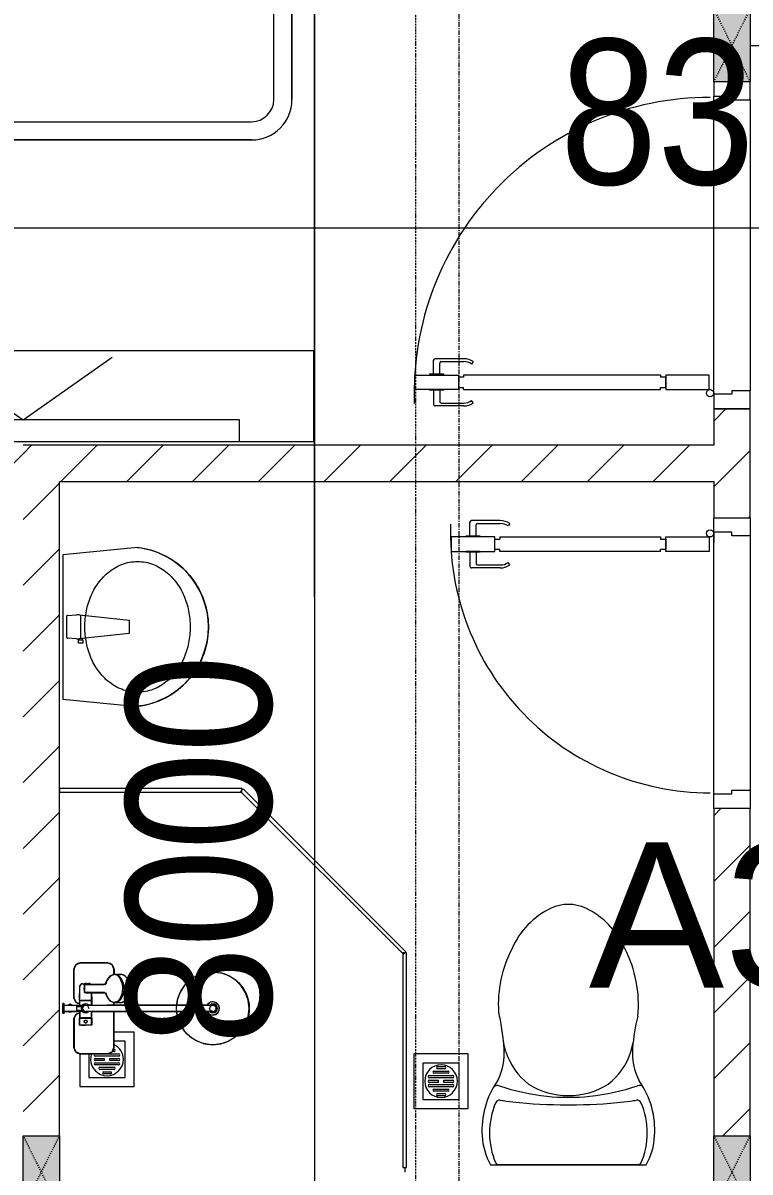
# Model space of a CAD drawing. Header units: millimetres. Extents: x 962 to 239635, y -15958 to 82755.
# Drawn here: x 182603 to 184603, y 40337 to 43499 of the extents above; entities that cross this region are included whole.
import ezdxf

# ---------------------------------------------------------------- set-up
doc = ezdxf.new("R2010")
doc.units = ezdxf.units.MM
for name, pattern in [('Dash', [6, 3, -3]), ('Dash Dot 3_16_', [7.9375, 4.7625, -1.5875, 0, -1.5875]), ('Grid Line', [22.225, 12.7, -3.175, 3.175, -3.175])]:
    doc.linetypes.add(name, pattern=pattern)
for name, color, linetype, lineweight in [('0-1', 7, 'Continuous', 5), ('A-ANNO-DIMS', 211, 'Continuous', 9), ('A-ANNO-DIMS-160', 211, 'Continuous', 9), ('A-AREA-IDEN', 2, 'Continuous', 9), ('A-DETL-GENF-1', 9, 'Continuous', 9), ('A-DOOR-1', 254, 'Continuous', 9), ('A-DOOR-2', 9, 'Continuous', 9), ('A-FLOR-2', 9, 'Continuous', 9), ('A-GLAZ-CURT-1', 254, 'Continuous', 9), ('A-GLAZ-CURT-2', 9, 'Continuous', 9), ('A-WALL-1', 253, 'Continuous', 18), ('A-WALL-2', 9, 'Continuous', 9), ('A-WALL-PATT-1', 10, 'Continuous', 9), ('G-ANNO-SYMB-1', 111, 'Dash Dot 3_16_', 18), ('I-FURN-1', 254, 'Continuous', 9), ('M-EQPM-1', 254, 'Continuous', 9), ('P-SANR-FIXT', 6, 'Continuous', 9), ('P-SANR-FIXT-1', 254, 'Continuous', 9), ('S-COLS', 52, 'Continuous', 9), ('S-COLS-3', 254, 'Continuous', 9), ('S-COLS-4', 253, 'Continuous', 18), ('S-COLS-HDLN-1', 9, 'Dash', 9), ('S-GRID-1', 1, 'Grid Line', 9)]:
    doc.layers.add(name, color=color, linetype=linetype, lineweight=lineweight)
doc.styles.add('Arial_11', font='arial_0.ttf', dxfattribs={"height": 400})
doc.styles.add('UTM Avo', font='UTM Avo.ttf', dxfattribs={"width": 0.9, "height": 400})
doc.dimstyles.new('1_Dim_chi_tiet_2_5', dxfattribs={"dimscale": 304.8, "dimtxt": 399.720379, "dimasz": 0.629921, "dimexe": 0.524934, "dimexo": 0.0625, "dimgap": 0.052493, "dimtad": 1, "dimdec": 0, "dimrnd": 5, "dimzin": 0, "dimdsep": 46, "dimtxsty": 'UTM Avo', "dimblk1": 'OBLIQUE', "dimblk2": 'OBLIQUE', "dimsah": 1, "dimcen": 0.09, "dimdle": 0.524934, "dimazin": 0, "dimtfac": 1, "dimtdec": 4, "dimtix": 1, "dimtmove": 0, "dimatfit": 3, "dimfxl": 1.049869, "dimfxlon": 1, "dimtvp": 1, "dimtolj": 1, "dimtzin": 0, "dimarcsym": 2})
doc.dimstyles.new('1_Dim_chi_tiet_2_5_1', dxfattribs={"dimscale": 304.8, "dimtxt": 399.720379, "dimasz": 0.629921, "dimexe": 0.524934, "dimexo": 0.0625, "dimgap": 0.052493, "dimtad": 1, "dimdec": 0, "dimrnd": 5, "dimzin": 0, "dimdsep": 46, "dimtxsty": 'UTM Avo', "dimblk1": 'OBLIQUE', "dimblk2": 'OBLIQUE', "dimsah": 1, "dimcen": 0.09, "dimdle": 0.524934, "dimazin": 0, "dimtfac": 1, "dimtdec": 4, "dimtix": 1, "dimtmove": 0, "dimatfit": 3, "dimfxl": 1.049869, "dimfxlon": 1, "dimtvp": 1, "dimtolj": 1, "dimtzin": 0, "dimarcsym": 2})
pattern_1 = [(45, (0, 0), (-90.50967, 90.50967), [])]

# ---------------------------------------------------------------- blocks, each defined once
blk = doc.blocks.new('DOOR_CW_01 CANH MO-PANEL KINH - DIW_01-900x2200-CỬA GỖ VÂN LAMINATE-V69-TKCS_MB TẦNG 2')
at = {"layer": 'A-DETL-GENF-1'}
for p, q in [((-397, 872), (-357, 872)), ((-397, 752), (-397, 872)), ((-357, 872), (-357, 752)), ((-399, 831.8), (-397, 831.8)), ((-399, 792.2), (-399, 831.8)), ((-397, 792.2), (-397, 831.8)), ((-357, 792.2), (-357, 831.8)), ((-355, 831.8), (-357, 831.8)), ((-355, 792.2), (-355, 831.8)), ((-442, 737), (-442, 816.5)), ((-399, 820.5), (-438, 820.5)), ((-434, 799.5), (-434, 737)), ((-399, 803.5), (-430, 803.5)), ((-397, 792.2), (-399, 792.2)), ((-357, 792.2), (-355, 792.2)), ((-355, 820.5), (-316, 820.5)), ((-355, 803.5), (-324, 803.5)), ((-320, 799.5), (-320, 737)), ((-312, 737), (-312, 816.5)), ((-357, 752), (-397, 752)), ((-397, 738), (-391, 738)), ((-397, 738), (-397, 196)), ((-363, 752), (-391, 752)), ((-391, 752), (-391, 738)), ((-363, 738), (-363, 752)), ((-357, 738), (-363, 738)), ((-357, 196), (-357, 738)), ((-433.9, 711.2), (-427.3, 715.8)), ((-320.1, 711.2), (-326.7, 715.8)), ((-397, 196), (-391, 196)), ((-391, 196), (-391, 182)), ((-357, 196), (-363, 196)), ((-363, 182), (-363, 196)), ((-357, 182), (-397, 182)), ((-397, 182), (-397, 62)), ((-391, 182), (-363, 182)), ((-357, 62), (-357, 182)), ((-397, 62), (-357, 62))]:
    blk.add_line(p, q, dxfattribs=at)
blk.add_circle((-407, 60), 10, dxfattribs=at)
for centre, radius, start, end in [((-407, 60), 814, 360, 92), ((-438, 816.5), 4, 90, 180), ((-430, 799.5), 4, 90, 180), ((-324, 799.5), 4, 360, 90), ((-316, 816.5), 4, 0, 90), ((-397, 737), 45, 180, 215), ((-397, 737), 37, 180, 215), ((-357, 737), 37, 325, 0), ((-357, 737), 45, 325, 0)]:
    blk.add_arc(centre, radius, start, end, dxfattribs=at)
at = {"layer": 'A-DOOR-2'}
for p, q in [((-410, 50), (-450, 50)), ((-450, 50), (-450, -50)), ((-410, 0), (-410, 50)), ((-407, 50), (-382, 50)), ((450, 50), (410, 50)), ((410, 50), (410, 0)), ((-400, 0), (-410, 0)), ((-400, -50), (-400, 0)), ((410, 0), (400, 0)), ((400, 0), (400, -50)), ((-450, -50), (-400, -50)), ((400, -50), (450, -50))]:
    blk.add_line(p, q, dxfattribs=at)
blk = doc.blocks.new('DOOR_CW_01 CANH MO-PANEL KINH - DIG_02-800x2200-CỬA NHÔM KÍNH-401063-TKCS_MB TẦNG 2')
at = {"layer": 'A-DETL-GENF-1'}
for p, q in [((-347, -182), (-347, -62)), ((-347, -62), (-307, -62)), ((-307, -62), (-307, -182)), ((-307, -182), (-347, -182)), ((-341, -196), (-341, -182)), ((-341, -182), (-313, -182)), ((-313, -182), (-313, -196)), ((-347, -196), (-341, -196)), ((-347, -638), (-347, -196)), ((-307, -196), (-313, -196)), ((-307, -196), (-307, -638)), ((-383.9, -611.2), (-377.3, -615.8)), ((-270.1, -611.2), (-276.7, -615.8)), ((-392, -637), (-392, -716.5)), ((-384, -699.5), (-384, -637)), ((-347, -638), (-341, -638)), ((-307, -652), (-347, -652)), ((-347, -652), (-347, -772)), ((-341, -652), (-341, -638)), ((-313, -652), (-341, -652)), ((-307, -638), (-313, -638)), ((-313, -638), (-313, -652)), ((-307, -772), (-307, -652)), ((-270, -699.5), (-270, -637)), ((-262, -637), (-262, -716.5)), ((-349, -692.2), (-349, -731.8)), ((-347, -692.2), (-349, -692.2)), ((-347, -692.2), (-347, -731.8)), ((-307, -692.2), (-307, -731.8)), ((-307, -692.2), (-305, -692.2)), ((-305, -692.2), (-305, -731.8)), ((-349, -720.5), (-388, -720.5)), ((-349, -703.5), (-380, -703.5)), ((-305, -703.5), (-274, -703.5)), ((-305, -720.5), (-266, -720.5)), ((-349, -731.8), (-347, -731.8)), ((-305, -731.8), (-307, -731.8)), ((-347, -772), (-307, -772))]:
    blk.add_line(p, q, dxfattribs=at)
blk.add_circle((-357, -60), 10, dxfattribs=at)
for centre, radius, start, end in [((-357, -60), 714, 268, 0), ((-347, -637), 45, 145, 180), ((-347, -637), 37, 145, 180), ((-307, -637), 37, 0, 35), ((-307, -637), 45, 360, 35), ((-388, -716.5), 4, 180, 270), ((-380, -699.5), 4, 180, 270), ((-274, -699.5), 4, 270, 0), ((-266, -716.5), 4, 270, 0)]:
    blk.add_arc(centre, radius, start, end, dxfattribs=at)
at = {"layer": 'A-DOOR-2'}
for p, q in [((-400, -50), (-400, 50)), ((-400, 50), (-350, 50)), ((-350, 50), (-350, 0)), ((350, 0), (350, 50)), ((350, 50), (400, 50)), ((400, 50), (400, -50)), ((-360, 0), (-360, -50)), ((-350, 0), (-360, 0)), ((360, 0), (350, 0)), ((360, -50), (360, 0)), ((-360, -50), (-400, -50)), ((-357, -50), (-332, -50)), ((400, -50), (360, -50))]:
    blk.add_line(p, q, dxfattribs=at)
blk = doc.blocks.new('TOILET - TOILET-348229-TKCS_MB TẦNG 2')
at = {"layer": 'P-SANR-FIXT-1'}
for p, q in [((214.2, -19.1), (-214.2, -19.1)), ((194, -19.9), (-194, -19.9)), ((-171.7, -330.3), (-178.6, -355.5)), ((171.7, -330.3), (178.6, -355.5))]:
    blk.add_line(p, q, dxfattribs=at)
for centre, radius, start, end in [((-46.1, -111.1), 191.6, 151.2809, 176.4513), ((-9.8, -107.2), 207.3, 156.2862, 203.7138), ((-193.7, -26.4), 6.48, 92.3168, 156.2862), ((193.7, -26.4), 6.48, 23.7138, 87.6832), ((9.8, -107.2), 207.3, 336.2862, 23.7138), ((46.1, -111.1), 191.6, 3.5487, 28.7191), ((1.9, -114.1), 239.7, 176.4513, 195.2961), ((-1.9, -114.1), 239.7, 344.7039, 3.5487), ((-4, -115.7), 233.6, 195.2961, 215.2147), ((-14.3, -1400.4), 1215.6, 90.3974, 97.407), ((0, -3462.8), 3278, 89.6026, 90.3974), ((14.3, -1400.4), 1215.6, 82.593, 89.6026), ((4, -115.7), 233.6, 324.7853, 344.7039), ((-189.1, -185.5), 11.7, 205.4105, 277.5788), ((0.6, -792.1), 586.9, 95.8322, 108.9927), ((178.9, -2951.3), 2778.4, 97.2351, 97.5788), ((0, -416), 206.1, 90, 122.0732), ((0, -786.7), 581.5, 84.1678, 95.8322), ((0, -416), 206.1, 57.9268, 90), ((-0.6, -792.1), 586.9, 71.0073, 84.1678), ((-178.9, -2951.3), 2778.4, 82.4212, 82.7649), ((189.1, -185.5), 11.7, 262.4212, 334.5895), ((-195, -224.1), 13.8, 230.6724, 288.9927), ((-343.5, -327.4), 167.3, 355.4559, 27.38), ((-0.4, -384), 179.5, 127.4036, 162.5964), ((0.4, -384), 179.5, 17.4036, 52.5964), ((343.5, -327.4), 167.3, 152.62, 184.5441), ((195, -224.1), 13.8, 251.0073, 309.3276), ((-719.2, -297.5), 544.3, 346.0536, 355.4559), ((719.2, -297.5), 544.3, 184.5441, 190.2879), ((-1948.3, -805.1), 2171.2, 9.681, 10.8949), ((137.1, -461.2), 329.8, 174.3487, 207.6878), ((-137.1, -461.2), 329.8, 332.3122, 3.6835), ((45.1, -528.6), 217.6, 203.2216, 244.7718), ((-45.1, -528.6), 217.6, 295.2282, 336.7784), ((0, -624.4), 111.7, 244.7718, 295.2282)]:
    blk.add_arc(centre, radius, start, end, dxfattribs=at)
blk = doc.blocks.new('93925000_0001 - 93925000_top_dwg_93925000_T-348115-TKCS_MB TẦNG 2')
at = {"layer": 'P-SANR-FIXT'}
for p, q in [((-29.3, -30.4), (-108, -30.4)), ((29.3, -30.4), (108, -30.4)), ((-125, -47.4), (-125, -123.4)), ((-46.3, -78.4), (-46.3, -46.7)), ((-27.2, -47.1), (-26.1, -47.1)), ((-9, -412.5), (-9, -62.5)), ((9, -62.5), (9, -412.5)), ((21.5, -45.9), (60.6, -46.7)), ((125, -47.4), (125, -123.4)), ((-27.2, -77.9), (-26.1, -77.9)), ((43, -78.7), (21.5, -79.2)), ((43, -64.7), (43, -117.7)), ((65.8, -117.7), (65.8, -64.7)), ((42.7, -117.9), (42.7, -117.9)), ((43.2, -117.6), (43.2, -117.5)), ((65.6, -117.5), (65.6, -117.6)), ((66.1, -117.9), (66.1, -117.9)), ((-108, -140.4), (-9, -140.4)), ((9, -140.4), (16.1, -140.4)), ((15.4, -159.1), (15.8, -143.3)), ((108, -140.4), (92.7, -140.4)), ((93, -143.3), (93.4, -159.1))]:
    blk.add_line(p, q, dxfattribs=at)
at = {"layer": 'P-SANR-FIXT', "flags": 128}
for points in [[(-45.8, -46.1), (-27.2, -46.1), (-27.2, -78.9), (-45.8, -78.9)], [(-26.1, -46), (-26.1, -78.9), (-9, -79)], [(21.5, -47.4), (21.5, -79.1), (9, -79)]]:
    blk.add_lwpolyline(points, dxfattribs=at)
at = {"layer": 'P-SANR-FIXT'}
for centre, radius in [((-36.5, -62.5), 3.95), ((0, -412.5), 100)]:
    blk.add_circle(centre, radius, dxfattribs=at)
for centre, radius, start, end in [((-108, -47.4), 17, 90, 180), ((-29.3, -47.4), 17, 4.7626, 90), ((29.3, -47.4), 17, 90, 175.2374), ((108, -47.4), 17, 360, 90), ((-45.8, -46.6), 0.5, 90, 180), ((0, -62.5), 12, 318.5904, 221.4096), ((0, -62.5), 9, 90, 180.0008), ((0, -62.5), 9, 360, 90), ((45.7, -61.8), 2.59, 155.1929, 175.7071), ((45.9, -61.8), 2.75, 130.8294, 155.1929), ((46.1, -62.1), 3.08, 110.5459, 130.8294), ((54.4, -334.8), 275.9, 88.2683, 91.7343), ((59.7, -57.1), 10.5, 38.6491, 85.492), ((-11.1, -67.1), 76.9, 1.7693, 4.1075), ((-45.8, -78.4), 0.5, 180, 270), ((65.2, -72.4), 3.46, 323.2522, 79.3541), ((-108, -123.4), 17, 180, 270), ((47.7, -153.8), 35.5, 125.4414, 130.0144), ((49.9, -156.8), 39.2, 121.1773, 125.4365), ((50.6, -157.9), 40.5, 119.697, 121.1761), ((51, -158.7), 41.5, 117.0276, 119.7085), ((52.2, -161.1), 44.1, 113.3199, 117.0258), ((51.7, -159.9), 42.8, 109.7779, 113.2977), ((52.5, -162.2), 45.2, 106.1472, 109.7766), ((53.2, -164.5), 47.7, 103.9355, 106.1665), ((39.1, -108.2), 10.4, 284.3956, 285.5116), ((40.8, -114.2), 4.19, 285.5116, 289.9665), ((40.2, -112.5), 6, 289.9665, 292.7061), ((41.4, -115.3), 2.96, 292.7061, 296.5405), ((41.3, -115.1), 3.16, 296.9591, 300.8286), ((41.8, -115.8), 2.26, 300.8286, 305.287), ((42.1, -116.4), 1.64, 305.287, 309.9326), ((42.6, -116.9), 0.906, 309.9326, 315.24), ((66.5, -116.6), 1.39, 229.6335, 235.1234), ((66.3, -116.8), 1.08, 225.1702, 229.6335), ((67.3, -115.4), 2.79, 235.1234, 238.7439), ((67.2, -115.6), 2.6, 238.7439, 243.4573), ((67.8, -114.4), 3.89, 243.9189, 246.8313), ((68.1, -113.8), 4.52, 246.843, 250.4792), ((68.3, -113.2), 5.24, 250.478, 254.0406), ((68.5, -112.7), 5.75, 254.0357, 256.0561), ((55.4, -165.2), 48.4, 73.8659, 76.0481), ((56.2, -162.4), 45.5, 70.241, 73.86), ((57.4, -159.2), 42.1, 66.6693, 70.2637), ((56.5, -161.3), 44.3, 62.9815, 66.6728), ((58, -158.4), 41.1, 60.2783, 62.9855), ((57.7, -158.9), 41.7, 58.8444, 60.2824), ((59.2, -156.4), 38.7, 54.5377, 58.8482), ((60.9, -154), 35.8, 50.0034, 54.5405), ((108, -123.4), 17, 270, 360), ((32.6, -143.6), 16.9, 172.414, 179.1297), ((33.7, -143.7), 17.9, 164.9525, 172.4168), ((35.2, -144.2), 19.5, 157.9614, 164.9563), ((37.1, -144.9), 21.6, 151.4775, 157.9654), ((39.3, -146.1), 24, 145.4892, 151.4815), ((41.5, -147.6), 26.8, 139.9517, 145.4927), ((43.6, -149.4), 29.5, 134.7867, 139.9744), ((46.2, -152), 33.2, 130.0223, 134.7808), ((62.8, -151.7), 32.8, 45.1921, 50.0042), ((65, -149.6), 29.8, 40.0487, 45.1896), ((87.6, -128.4), 1.5, 180, 187.5386), ((87.6, -128.4), 1.5, 258.6057, 270), ((67.2, -147.7), 26.8, 34.5125, 40.0422), ((69.4, -146.2), 24.2, 28.5363, 34.4919), ((73.8, -143.9), 19.2, 21.6374, 28.9183), ((71.2, -145), 22.1, 15.4436, 21.6374), ((76.8, -143.4), 16.2, 7.1859, 15.4436), ((73.9, -143.8), 19.1, 1.2699, 7.1859), ((32.7, -159), 17.3, 181.3198, 222.2619), ((54.2, -123), 60.6, 259.1395, 270.1494), ((54.2, -119.5), 64.1, 270.1494, 280.3637), ((76, -159), 17.4, 317.3098, 358.6393), ((0, -412.5), 18, 120.2491, 59.7509), ((0, -412.5), 12.2, 137.7946, 42.2054), ((0, -412.5), 9, 180, 0)]:
    blk.add_arc(centre, radius, start, end, dxfattribs=at)
for points, degree in [([(-12.9, 0), (-12.9, -1.5), (-12.9, -3)], 2), ([(12.9, 0), (0, 0), (-12.8, 0)], 2), ([(12.8, 0), (12.9, 0), (12.9, 0)], 2), ([(12.9, 0), (12.9, -1.5), (12.9, -3)], 2), ([(-12.9, -3), (0, -3), (12.8, -3)], 2), ([(-12.8, -3), (-12.9, -3), (-12.9, -3)], 2), ([(-8.5, -3.8), (-8.5, -20.9), (-8.5, -38)], 2), ([(8.5, -3.8), (8.5, -20.9), (8.5, -38)], 2), ([(-5, -46), (-15.5, -46), (-26.1, -46)], 2), ([(-8.5, -38), (0, -38), (8.5, -38)], 2), ([(-5, -38), (-5, -44.8), (-5, -51.6)], 2), ([(5, -38), (5, -44.8), (5, -51.6)], 2), ([(5, -46), (13.3, -46), (21.5, -46)], 2), ([(43.2, -61.6), (43.1, -62.2), (43.3, -62.8), (43, -63.5), (43, -64.1), (43, -64.7)], 5), ([(46.1, -59), (45.8, -59), (45.6, -59), (45.4, -59.1), (45.2, -59.1), (45, -59.2)], 5), ([(65.6, -61.6), (65.6, -60.8), (65.5, -60), (64.3, -59), (63.5, -59), (62.7, -59)], 5), ([(42.8, -182.5), (33, -180.6), (24.7, -176.4), (19.9, -170.7)], 3), ([(88.8, -170.8), (83.9, -176.5), (75.6, -180.7), (65.8, -182.5)], 3)]:
    blk.add_open_spline(points, degree=degree, dxfattribs=at)
for points, weights in [([(-9.3, -3), (-8.5, -3), (-8.5, -3.8)], [1, 0.707106775639, 1]), ([(9.3, -3), (8.5, -3), (8.5, -3.8)], [1, 0.707106765177, 1]), ([(21.5, -45.9), (21.5, -45.7), (21.5, -47.4)], [0.874147445041, 0.908470869121, 1]), ([(67.9, -74.4), (66.9, -75.7), (65.8, -76.4)], [1, 0.991614392871, 1]), ([(54.4, -167.3), (15.8, -167.3), (15.8, -143.6)], [1, 0.707106781187, 1]), ([(93, -143.6), (93, -167.3), (54.4, -167.3)], [1, 0.707106781187, 1])]:
    blk.add_rational_spline(points, weights, degree=2, dxfattribs=at)
blk.add_open_spline([(68, -50.6), (68.4, -51.1), (68.6, -51.7), (68.7, -53.5), (68.2, -54.7), (66.1, -57), (64.6, -58.1), (62.7, -59)], degree=3, knots=[0.3623591, 0.3623591, 0.3623591, 0.3623591, 0.4991435, 0.4991435, 0.7494159, 0.7494159, 0.9564651, 0.9564651, 0.9564651, 0.9564651], dxfattribs=at)
blk = doc.blocks.new('93925000_0001 - 93925000_top_dwg-348114-TKCS_MB TẦNG 2')
blk.add_blockref('93925000_0001 - 93925000_top_dwg_93925000_T-348115-TKCS_MB TẦNG 2', (0, 0))
blk = doc.blocks.new('93925000_0001 - 93925000_3D_low_dwg-V73-TKCS_MB TẦNG 2')
at = {"layer": 'P-SANR-FIXT'}
for p, q in [((-13, 0.4), (-12.1, 0.4)), ((-13, 0.4), (-11.6, 0.4)), ((-13, 0.4), (-12.1, 0.4)), ((-13, 0.4), (-11.6, 0.4)), ((-13, -2.4), (-13, 0.4)), ((-13, -2.4), (-13, 0.4)), ((-12.1, 0.4), (-9.1, 0.4)), ((-12.1, 0.4), (-9.1, 0.4)), ((-8, 0.4), (-11.6, 0.4)), ((-8, 0.4), (-11.6, 0.4)), ((-9.1, 0.4), (-5, 0.4)), ((-5, 0.4), (-8, 0.4)), ((-5, 0.4), (0, 0.4)), ((0, 0.4), (5.1, 0.4)), ((5.1, 0.4), (9, 0.4)), ((8.2, 0.4), (5.1, 0.4)), ((11.6, 0.4), (8.2, 0.4)), ((11.6, 0.4), (8.2, 0.4)), ((9, 0.4), (12, 0.4)), ((9, 0.4), (12, 0.4)), ((13, 0.4), (11.6, 0.4)), ((13, 0.4), (11.6, 0.4)), ((12, 0.4), (13, 0.4)), ((12, 0.4), (13, 0.4)), ((13, -2.4), (13, 0.4)), ((13, -2.4), (13, 0.4)), ((-120, -35), (-108, -30)), ((-108, -30), (-120, -35)), ((-108, -30), (-29.2, -30)), ((-29.2, -30), (-108, -30)), ((-29.2, -30), (-17.2, -35)), ((-17.2, -35), (-29.2, -30)), ((-12.1, -2.4), (-13, -2.4)), ((-13, -2.4), (-11.6, -2.4)), ((-12.1, -2.4), (-13, -2.4)), ((-13, -2.4), (-11.6, -2.4)), ((-9.1, -2.4), (-12.1, -2.4)), ((-9.1, -2.4), (-12.1, -2.4)), ((-11.6, -2.4), (-8.5, -2.4)), ((-11.6, -2.4), (-8.9, -2.4)), ((-11.1, -20.1), (-8.9, -14.6)), ((-8.9, -25.2), (-11.1, -20.1)), ((-5, -2.4), (-9.1, -2.4)), ((-8.9, -45.6), (-8.9, -2.4)), ((-6.1, -2.4), (-8.5, -2.4)), ((-8.5, -53.6), (-8.5, -2.4)), ((0, -2.4), (-5, -2.4)), ((5.1, -2.4), (0, -2.4)), ((5.1, -2.4), (9, -2.4)), ((6.1, -2.4), (8.5, -2.4)), ((11.6, -2.4), (8.5, -2.4)), ((8.5, -2.4), (8.5, -53.6)), ((8.9, -2.4), (8.9, -45.6)), ((11.6, -2.4), (8.9, -2.4)), ((11.1, -20.1), (8.9, -15)), ((8.9, -25.6), (11.1, -20.1)), ((9, -2.4), (12, -2.4)), ((9, -2.4), (12, -2.4)), ((13, -2.4), (11.6, -2.4)), ((13, -2.4), (11.6, -2.4)), ((12, -2.4), (13, -2.4)), ((12, -2.4), (13, -2.4)), ((17.2, -35), (29.2, -30)), ((17.2, -35), (29.2, -30)), ((29.2, -30), (108, -30)), ((108, -30), (29.2, -30)), ((108, -30), (120, -35)), ((120, -35), (108, -30)), ((-125, -47), (-120, -35)), ((-120, -35), (-125, -47)), ((-125, -123), (-125, -47)), ((-125, -47), (-125, -123)), ((-46.3, -45.7), (-27.2, -45.6)), ((-46.3, -46.9), (-46.3, -45.7)), ((-46.3, -45.7), (-46.3, -46.9)), ((-46.3, -50.5), (-46.3, -46.9)), ((-46.3, -50.5), (-46.3, -56.1)), ((-46.3, -56.1), (-46.3, -62.1)), ((-46.3, -68.1), (-46.3, -62.1)), ((-40.5, -62.1), (-39.4, -59.4)), ((-40.5, -62.1), (-39.3, -64.9)), ((-36.6, -58.1), (-39.4, -59.4)), ((-36.6, -58.1), (-33.6, -59.3)), ((-33.6, -59.3), (-32.5, -62.1)), ((-33.6, -64.8), (-32.5, -62.1)), ((-27.2, -46.8), (-27.2, -45.6)), ((-27.2, -46.8), (-27.2, -50.4)), ((-27.2, -56), (-27.2, -50.4)), ((-27.2, -62.1), (-27.2, -56)), ((-27.2, -68.2), (-27.2, -62.1)), ((-26.1, -46.8), (-26.1, -45.6)), ((-8.5, -45.6), (-26.1, -45.6)), ((-26.1, -46.8), (-26.1, -50.4)), ((-26.1, -56), (-26.1, -50.4)), ((-26.1, -62.1), (-26.1, -56)), ((-26.1, -68.2), (-26.1, -62.1)), ((-17.2, -35), (-12.8, -45.6)), ((-12.8, -45.6), (-17.2, -35)), ((-11.1, -57.5), (-12, -62.1)), ((-11.2, -57.7), (-12, -62.1)), ((-12, -62.1), (-11.2, -66.5)), ((-12, -62.1), (-11.2, -66.5)), ((-8.5, -53.6), (-11.2, -57.7)), ((-8.5, -53.6), (-11.2, -57.7)), ((-11.1, -57.5), (-11.2, -57.7)), ((-5.4, -54.9), (-9, -62.1)), ((-9, -62.1), (-9, -66.3)), ((-4.4, -50.9), (-8.5, -53.6)), ((-4.4, -50.9), (-8.5, -53.6)), ((0, -53.1), (-5.4, -54.9)), ((-4.6, -51), (-4.4, -50.9)), ((0, -50.1), (-4.4, -50.9)), ((4.4, -50.9), (0, -50.1)), ((2.5, -54.1), (0, -53.1)), ((4.4, -50.9), (4.6, -51)), ((4.4, -50.9), (8.5, -53.6)), ((4.4, -50.9), (8.5, -53.6)), ((9, -62.1), (6.4, -55.7)), ((9, -62.1), (7.9, -59.4)), ((11.1, -57.5), (8.5, -53.6)), ((11.2, -57.7), (8.5, -53.6)), ((11.2, -57.7), (8.5, -53.6)), ((21.5, -45.6), (8.7, -45.6)), ((9, -62.1), (9, -66.5)), ((11.1, -57.5), (11.2, -57.7)), ((11.1, -66.7), (12, -62.1)), ((12, -62.1), (11.2, -57.7)), ((12, -62.1), (11.2, -57.7)), ((11.2, -66.5), (12, -62.1)), ((17.2, -35), (12.8, -45.6)), ((12.8, -45.6), (17.2, -35)), ((21.5, -45.6), (60.6, -46.1)), ((21.5, -46.8), (21.5, -45.6)), ((21.5, -46.8), (21.5, -50.4)), ((21.5, -56), (21.5, -50.4)), ((21.5, -62.1), (21.5, -56)), ((21.5, -68.2), (21.5, -62.1)), ((43.3, -68.3), (43.8, -62.2)), ((44.3, -58.6), (44.2, -112.9)), ((65.4, -58.6), (44.3, -58.6)), ((52.7, -58.6), (54.8, -57.9)), ((54.8, -57.9), (56.9, -58.6)), ((60.6, -46.1), (66.7, -50.3)), ((65.4, -58.6), (65.4, -112.9)), ((66.3, -68.3), (65.5, -58.6)), ((66.7, -50.3), (69.5, -62.1)), ((66.7, -73.9), (69.5, -62.1)), ((120, -35), (125, -47)), ((125, -47), (120, -35)), ((125, -47), (125, -123)), ((125, -123), (125, -47)), ((-46.3, -73.7), (-46.3, -68.1)), ((-46.3, -77.3), (-46.3, -73.7)), ((-46.3, -78.5), (-46.3, -77.3)), ((-46.3, -78.5), (-46.3, -77.3)), ((-46.3, -78.5), (-27.2, -78.6)), ((-36.5, -66.1), (-39.3, -64.9)), ((-33.6, -64.8), (-36.5, -66.1)), ((-27.2, -73.8), (-27.2, -68.2)), ((-27.2, -77.4), (-27.2, -73.8)), ((-27.2, -78.6), (-27.2, -77.4)), ((-26.1, -73.8), (-26.1, -68.2)), ((-26.1, -77.4), (-26.1, -73.8)), ((-26.1, -78.6), (-26.1, -77.4)), ((-26.1, -78.6), (-9, -78.6)), ((-11.1, -66.7), (-11.2, -66.5)), ((-11.2, -66.5), (-9, -69.8)), ((-11.1, -66.7), (-9, -69.9)), ((-9, -79.5), (-9, -66.3)), ((-9, -79.5), (-9, -94.5)), ((-9, -94.5), (-9, -122.1)), ((6.4, -68.5), (0, -71.1)), ((9, -79.6), (9, -66.5)), ((9, -69.8), (11.2, -66.5)), ((9, -69.8), (11.2, -66.5)), ((9, -69.8), (11.1, -66.7)), ((9, -78.6), (21.5, -78.6)), ((9, -79.6), (9, -94.6)), ((9, -94.6), (9, -122.1)), ((11.1, -66.7), (11.2, -66.5)), ((21.5, -73.8), (21.5, -68.2)), ((21.5, -77.4), (21.5, -73.8)), ((21.5, -78.6), (21.5, -77.4)), ((21.5, -78.6), (44.3, -78.3)), ((43.3, -68.3), (44.3, -66.3)), ((44.3, -70.3), (43.3, -68.3)), ((66.3, -68.3), (65.4, -66.3)), ((65.4, -70.2), (66.3, -68.3)), ((-120, -135), (-125, -123)), ((-125, -123), (-120, -135)), ((-9, -122.1), (-9, -352.1)), ((9, -352.1), (9, -122.1)), ((27.2, -123.6), (19, -131.1)), ((42.7, -116.4), (27.2, -123.6)), ((44.2, -112.9), (42.7, -116.4)), ((65.4, -112.9), (67, -116.4)), ((67, -116.4), (82.2, -123.4)), ((82.2, -123.4), (90.4, -130.7)), ((125, -123), (120, -135)), ((120, -135), (125, -123)), ((-108, -140), (-120, -135)), ((-120, -135), (-108, -140)), ((-8.8, -140), (-108, -140)), ((-108, -140), (-8.8, -140)), ((16.1, -140), (8.8, -140)), ((8.8, -140), (16.1, -140)), ((16, -140.4), (19, -131.1)), ((16, -140.4), (16, -160.1)), ((19.3, -150.1), (16, -140.4)), ((27.5, -157.3), (19.3, -150.1)), ((27.5, -157.3), (39.8, -162.4)), ((70.6, -162.2), (82.5, -157.2)), ((90.7, -149.6), (82.5, -157.2)), ((90.4, -130.7), (93.7, -140.4)), ((90.7, -149.6), (93.7, -140.4)), ((108, -140), (93.6, -140)), ((93.6, -140), (108, -140)), ((93.7, -140.4), (93.7, -160.1)), ((108, -140), (120, -135)), ((108, -140), (120, -135)), ((16, -160.1), (18.8, -169)), ((19.3, -169.7), (16, -160.1)), ((27.5, -177), (19.3, -169.7)), ((27.2, -176.8), (25.2, -175)), ((39.8, -182), (27.5, -177)), ((39.6, -182), (54.8, -183.9)), ((39.8, -162.4), (54.8, -164.2)), ((39.8, -182), (54.8, -183.9)), ((70.6, -162.2), (54.8, -164.2)), ((54.8, -183.9), (70.6, -181.9)), ((54.8, -183.9), (69.3, -182.2)), ((82.5, -176.8), (70.6, -181.9)), ((82.2, -177), (79.6, -178.1)), ((90.7, -169.3), (82.5, -176.8)), ((90.6, -169.4), (88.2, -171.6)), ((93.7, -160.1), (90.7, -169.3)), ((-21.4, -314.2), (-42.5, -321.4)), ((-9, -312.8), (-21.4, -314.2)), ((22.5, -314.4), (9, -312.9)), ((43, -321.6), (22.5, -314.4)), ((-61.8, -333.3), (-77.7, -348.9)), ((-42.5, -321.4), (-61.8, -333.3)), ((61.9, -333.3), (43, -321.6)), ((78.8, -350.3), (61.9, -333.3)), ((-89.8, -367.9), (-97.3, -388.9)), ((-77.7, -348.9), (-89.8, -367.9)), ((-9, -374.4), (-9, -352.1)), ((-9, -394.7), (-9, -374.4)), ((9, -374.3), (9, -352.1)), ((9, -394.5), (9, -374.3)), ((90.5, -369.3), (78.8, -350.3)), ((97.6, -390.1), (90.5, -369.3)), ((-97.3, -388.9), (-100, -411.9)), ((-16.7, -404), (-18.5, -411.9)), ((-11.8, -397.7), (-16.7, -404)), ((-12, -411.9), (-9, -404.4)), ((-9, -396.3), (-11.8, -397.7)), ((-9, -394.7), (-9, -407.6)), ((-5.4, -404.7), (-9, -411.9)), ((-9, -407.6), (-9, -411.9)), ((-5.4, -404.7), (-6.3, -405.5)), ((-5.4, -404.7), (0, -402.9)), ((5.4, -404.7), (0, -402.9)), ((9, -411.9), (5.4, -404.7)), ((5.4, -404.7), (6.2, -405.4)), ((9, -394.5), (9, -407.4)), ((11.7, -397.6), (9, -396.3)), ((12, -411.9), (9, -404.9)), ((9, -411.9), (9, -407.4)), ((11.7, -397.6), (16.7, -403.7)), ((11.7, -397.6), (16.7, -403.7)), ((16.7, -403.7), (18.5, -411.9)), ((16.7, -403.7), (18.5, -411.9)), ((100, -411.9), (97.6, -390.1)), ((-100, -411.9), (-97.6, -433.8)), ((-97.6, -433.8), (-90.5, -454.4)), ((-18.5, -411.9), (-18.5, -411.9)), ((-18.5, -411.9), (-16.5, -420.1)), ((-16.5, -420.1), (-11.3, -426.5)), ((-8.3, -420.6), (-12, -411.9)), ((-11.3, -426.5), (-3.9, -430)), ((-9, -411.9), (-9, -411.9)), ((0, -423.9), (-8.3, -420.6)), ((-5.4, -419.1), (-6.2, -418.4)), ((0, -420.9), (-5.4, -419.1)), ((0, -420.9), (-5.4, -419.1)), ((-3.9, -430), (4.1, -429.9)), ((5.4, -419.1), (0, -420.9)), ((5.4, -419.1), (0, -420.9)), ((8.7, -420.2), (0, -423.9)), ((4.1, -429.9), (11.7, -426.2)), ((5.4, -419.1), (9, -411.6)), ((5.4, -419.1), (9, -411.9)), ((6.2, -418.4), (5.4, -419.1)), ((8.7, -420.2), (12, -411.9)), ((9, -411.6), (9, -411.9)), ((16.5, -420.1), (11.7, -426.2)), ((18.5, -411.9), (16.5, -420.1)), ((18.5, -411.9), (18.5, -411.9)), ((89.8, -455.8), (97.5, -433.9)), ((100, -411.9), (97.5, -433.9)), ((-90.5, -454.4), (-78.4, -473.9)), ((-78.4, -473.9), (-62.2, -490.2)), ((78, -474.5), (89.8, -455.8)), ((-62.2, -490.2), (-43.5, -501.9)), ((-43.5, -501.9), (-22.2, -509.4)), ((22.1, -509.4), (42.9, -502.2)), ((42.9, -502.2), (61.9, -490.4)), ((61.9, -490.4), (78, -474.5)), ((-22.2, -509.4), (-0.1, -511.9)), ((-0.1, -511.9), (22.1, -509.4))]:
    blk.add_line(p, q, dxfattribs=at)
blk = doc.blocks.new('93925000_0001 - FMM 93925000-V74-TKCS_MB TẦNG 2')
for name in ['93925000_0001 - 93925000_3D_low_dwg-V73-TKCS_MB TẦNG 2', '93925000_0001 - 93925000_top_dwg-348114-TKCS_MB TẦNG 2']:
    blk.add_blockref(name, (0, 0))
blk = doc.blocks.new('bonruatreo - Chậu rửa-V8-TKCS_MB TẦNG 2')
at = {"layer": 'P-SANR-FIXT-1'}
for p, q in [((198.4, 0), (-198.4, 0)), ((165, 0), (-165, 0)), ((218.6, -205), (198.4, 0)), ((-198.4, 0), (-218.6, -205)), ((-33, -37.3), (-31.4, -12.2)), ((-30.2, -11), (30.2, -11)), ((31.4, -12.2), (33, -37.3)), ((-44.7, -42.8), (-35.6, -42.8)), ((-44.7, -54.2), (-44.7, -42.8)), ((-35.6, -54.2), (-44.7, -54.2)), ((-35.6, -42.8), (-35.6, -44.2)), ((-35.6, -44.2), (-33.1, -44.2)), ((-35.6, -44.2), (-35.6, -52.9)), ((-35.6, -52.9), (-35.6, -54.2)), ((-32.2, -52.9), (-35.6, -52.9)), ((-32.2, -52.9), (-33.1, -44.2)), ((32.7, -48.5), (-32.7, -48.5)), ((-18.5, -182.5), (-32.2, -52.9)), ((33, -45.4), (18.5, -182.5)), ((18.5, -182.5), (-18.5, -182.5))]:
    blk.add_line(p, q, dxfattribs=at)
at = {"layer": 'P-SANR-FIXT-1', "flags": 128}
blk.add_lwpolyline([(218.6, -205), (217.4, -213.7), (215.9, -222.4), (214, -231), (211.8, -239.5), (209.3, -247.9), (206.4, -256.2), (203.2, -264.4), (199.6, -272.5), (195.8, -280.4), (191.6, -288.1), (187.1, -295.7), (182.3, -303.1), (177.3, -310.3), (171.9, -317.3), (166.3, -324.1), (160.4, -330.6), (154.2, -336.9), (147.8, -342.9), (141.2, -348.7), (134.3, -354.2), (127.3, -359.4), (120, -364.4), (112.5, -369), (104.9, -373.4), (97.1, -377.4), (89.1, -381.2), (81, -384.6), (72.7, -387.6), (64.4, -390.4), (55.9, -392.8), (47.3, -394.8), (38.7, -396.6), (30, -397.9), (21.3, -399), (12.5, -399.6), (3.7, -400), (-5.1, -399.9), (-13.9, -399.6), (-22.6, -398.8), (-31.4, -397.8), (-40.1, -396.3), (-48.7, -394.5), (-57.2, -392.4), (-65.7, -390), (-74, -387.2), (-82.2, -384.1), (-90.3, -380.6), (-98.3, -376.8), (-106.1, -372.7), (-113.7, -368.3), (-121.1, -363.6), (-128.4, -358.7), (-135.4, -353.4), (-142.2, -347.8), (-148.8, -342), (-155.2, -335.9), (-161.3, -329.6), (-167.2, -323), (-172.8, -316.2), (-178.1, -309.2), (-183.1, -302), (-187.8, -294.6), (-192.2, -287), (-196.4, -279.2), (-200.2, -271.3), (-203.7, -263.2), (-206.8, -255), (-209.7, -246.6), (-212.2, -238.2), (-214.3, -229.7), (-216.1, -221.1), (-217.6, -212.4), (-218.6, -205)], dxfattribs=at)
at = {"layer": 'P-SANR-FIXT-1'}
for centre, radius, start, end in [((-30.1, -12.3), 1.3, 91.2278, 176.4003), ((30.1, -12.3), 1.3, 3.5997, 88.7722), ((5.5, -41.4), 38.7, 173.966, 184.1457), ((-5.5, -41.4), 38.7, 353.966, 6.034), ((0, -180), 220, 186.525, 353.475)]:
    blk.add_arc(centre, radius, start, end, dxfattribs=at)
for points in [[(-180, -205), (-180, -197.6), (-178.6, -182.7), (-172.4, -161.2), (-162.5, -141.1), (-149.4, -123), (-133.8, -107), (-116.1, -93.4), (-96.9, -82.1), (-76.5, -73.2), (-55.2, -66.5), (-33.3, -62.1), (-11.2, -59.9), (11.1, -59.9), (33.3, -62.1), (55.2, -66.5), (76.5, -73.2), (96.9, -82.1), (116.1, -93.4), (133.8, -107.1), (149.5, -123), (162.5, -141.2), (172.4, -161.2), (178.6, -182.7), (180, -197.6), (180, -205)], [(180, -205), (180, -212.4), (178.6, -227.3), (172.4, -248.8), (162.5, -268.8), (149.5, -287), (133.8, -302.9), (116.1, -316.6), (96.9, -327.9), (76.5, -336.8), (55.2, -343.5), (33.3, -347.9), (11.1, -350.1), (-11.2, -350.1), (-33.3, -347.9), (-55.2, -343.5), (-76.5, -336.8), (-96.9, -327.9), (-116.1, -316.6), (-133.8, -303), (-149.4, -287), (-162.5, -268.9), (-172.4, -248.8), (-178.6, -227.3), (-180, -212.4), (-180, -205)]]:
    blk.add_open_spline(points, degree=3, dxfattribs=at)
blk = doc.blocks.new('THU NUOC - THU NUOC-V70-TKCS_MB TẦNG 2')
at = {"layer": 'M-EQPM-1'}
for p, q in [((-66.3, 70.6), (-66.3, -79.4)), ((83.7, 70.6), (-66.3, 70.6)), ((83.7, -20.3), (83.7, 70.6)), ((58.7, 45.6), (-41.3, 45.6)), ((-41.3, 45.6), (-41.3, -54.4)), ((-1.1, 35.6), (18.5, 35.6)), ((58.7, -19.9), (58.7, 45.6)), ((-23.3, 10.8), (40.9, 10.8)), ((40.9, 4.8), (-23.3, 4.8)), ((-11, 23.3), (28.5, 23.3)), ((28.5, 17.3), (-11, 17.3)), ((18.5, 29.6), (-1.1, 29.6)), ((-23.3, -1.2), (0.7, -1.2)), ((0.7, -7.2), (-23.3, -7.2)), ((-23.3, -13.6), (40.9, -13.6)), ((40.9, -19.6), (-23.3, -19.6)), ((-11, -26.1), (-5.8, -26.1)), ((0.7, -1.2), (0.7, -7.2)), ((16.7, -1.2), (40.9, -1.2)), ((16.7, -7.2), (16.7, -1.2)), ((40.9, -7.2), (16.7, -7.2)), ((-41.3, -54.4), (-10.2, -54.4)), ((-8.2, -32.1), (-11, -32.1)), ((-66.3, -79.4), (-10.2, -79.4))]:
    blk.add_line(p, q, dxfattribs=at)
for centre, radius, start, end in [((8.7, -4.4), 45, 0, 180), ((8.7, -4.4), 45, 0, 180), ((-1.1, 32.6), 3, 90, 270), ((18.5, 32.6), 3, 270, 90), ((-23.3, 7.8), 3, 90, 270), ((-11, 20.3), 3, 90, 270), ((28.5, 20.3), 3, 270, 90), ((40.9, 7.8), 3, 270, 90), ((8.7, -4.4), 45, 180, 244.9175), ((8.7, -4.4), 45, 180, 244.9175), ((-23.3, -4.2), 3, 90, 270), ((-23.3, -16.6), 3, 90, 270), ((-11, -29.1), 3, 90, 270), ((40.9, -4.2), 3, 270, 90), ((40.9, -16.6), 3, 270, 90), ((8.7, -4.4), 45, 339.7593, 360), ((8.7, -4.4), 45, 339.7593, 360)]:
    blk.add_arc(centre, radius, start, end, dxfattribs=at)
blk = doc.blocks.new('THU NUOC - THU NUOC-461820-TKCS_MB TẦNG 2')
at = {"layer": 'M-EQPM-1'}
for p, q in [((-66.3, 70.6), (-66.3, -79.4)), ((83.7, 70.6), (-66.3, 70.6)), ((83.7, -79.4), (83.7, 70.6)), ((58.7, 45.6), (-41.3, 45.6)), ((-41.3, 45.6), (-41.3, -54.4)), ((-1.1, 35.6), (18.5, 35.6)), ((58.7, -54.4), (58.7, 45.6)), ((-23.3, 10.8), (40.9, 10.8)), ((40.9, 4.8), (-23.3, 4.8)), ((-11, 23.3), (28.5, 23.3)), ((28.5, 17.3), (-11, 17.3)), ((18.5, 29.6), (-1.1, 29.6)), ((-23.3, -1.2), (0.7, -1.2)), ((0.7, -7.2), (-23.3, -7.2)), ((-23.3, -13.6), (40.9, -13.6)), ((40.9, -19.6), (-23.3, -19.6)), ((-11, -26.1), (28.5, -26.1)), ((0.7, -1.2), (0.7, -7.2)), ((16.7, -1.2), (40.9, -1.2)), ((16.7, -7.2), (16.7, -1.2)), ((40.9, -7.2), (16.7, -7.2)), ((-41.3, -54.4), (58.7, -54.4)), ((28.5, -32.1), (-11, -32.1)), ((-1.1, -38.5), (18.5, -38.5)), ((18.5, -44.5), (-1.1, -44.5)), ((-66.3, -79.4), (83.7, -79.4))]:
    blk.add_line(p, q, dxfattribs=at)
for centre, radius, start, end in [((8.7, -4.4), 45, 0, 180), ((8.7, -4.4), 45, 0, 180), ((-1.1, 32.6), 3, 90, 270), ((18.5, 32.6), 3, 270, 90), ((-23.3, 7.8), 3, 90, 270), ((-11, 20.3), 3, 90, 270), ((28.5, 20.3), 3, 270, 90), ((40.9, 7.8), 3, 270, 90), ((8.7, -4.4), 45, 180, 360), ((8.7, -4.4), 45, 180, 360), ((-23.3, -4.2), 3, 90, 270), ((-23.3, -16.6), 3, 90, 270), ((-11, -29.1), 3, 90, 270), ((28.5, -29.1), 3, 270, 90), ((40.9, -4.2), 3, 270, 90), ((40.9, -16.6), 3, 270, 90), ((-1.1, -41.5), 3, 90, 270), ((18.5, -41.5), 3, 270, 90)]:
    blk.add_arc(centre, radius, start, end, dxfattribs=at)
blk = doc.blocks.new('System Panel - Glazed-901218-TKCS_MB TẦNG 2')
at = {"layer": 'A-GLAZ-CURT-2'}
for p, q in [((295.3, 5), (-295.3, 5)), ((-295.3, 5), (-295.3, -5)), ((295.3, -5), (295.3, 5)), ((-295.3, -5), (295.3, -5))]:
    blk.add_line(p, q, dxfattribs=at)
blk = doc.blocks.new('System Panel - Glazed-901219-TKCS_MB TẦNG 2')
at = {"layer": 'A-GLAZ-CURT-2'}
for p, q in [((316.6, 5), (-316.6, 5)), ((-316.6, 5), (-316.6, -5)), ((316.6, -5), (316.6, 5)), ((-316.6, -5), (316.6, -5))]:
    blk.add_line(p, q, dxfattribs=at)
blk = doc.blocks.new('System Panel - Glazed-901217-TKCS_MB TẦNG 2')
at = {"layer": 'A-GLAZ-CURT-2'}
for p, q in [((251.1, 5), (-251.1, 5)), ((-251.1, 5), (-251.1, -5)), ((251.1, -5), (251.1, 5)), ((-251.1, -5), (251.1, -5))]:
    blk.add_line(p, q, dxfattribs=at)
blk = doc.blocks.new('G1_SOF - BO TRU - 100x200-746114-TKCS_MB TẦNG 2')
at = {"layer": 'S-COLS'}
blk.add_hatch(color=256, dxfattribs=at).paths.add_polyline_path([(50, -100), (50, 100), (-50, 100), (-50, -100)])
at = {"layer": 'S-COLS-4'}
for p, q in [((-50, 100), (50, 100)), ((-50, -100), (-50, 100)), ((50, 100), (50, -100)), ((50, -100), (-50, -100))]:
    blk.add_line(p, q, dxfattribs=at)
at = {"layer": 'S-COLS-HDLN-1'}
for p, q in [((50, -100), (-50, 100)), ((-50, -100), (50, 100))]:
    blk.add_line(p, q, dxfattribs=at)
blk = doc.blocks.new('GIUONG NGU-2TAB-1600x2000 - GIUONG NGU-2TAB-1600x2000-901192-TKCS_MB TẦNG 2')
at = {"layer": 'I-FURN-1'}
for p, q in [((569.6, 2050), (1997.1, 2050)), ((1997.1, 2050), (569.6, 2050)), ((1997.1, 2000), (569.6, 2000)), ((458.5, 50), (458.5, 1938.9)), ((458.5, 1938.9), (458.5, 50)), ((508.5, 1938.9), (508.5, 100)), ((2058.2, 100), (2058.2, 1938.9)), ((2108.2, 1938.9), (2108.2, 50)), ((2108.2, 50), (2108.2, 1938.9)), ((8.5, 50), (8.5, 450.3)), ((8.5, 450.3), (458.5, 450.3)), ((8.5, 450.3), (458.5, 450.3)), ((8.5, 50), (8.5, 450.3)), ((458.5, 450.3), (458.5, 50)), ((458.5, 450.3), (458.5, 50)), ((2108.2, 50), (2108.2, 450.3)), ((2108.2, 450.3), (2558.2, 450.3)), ((2108.2, 450.3), (2108.2, 50)), ((2558.2, 450.3), (2108.2, 450.3)), ((2558.2, 450.3), (2558.2, 50)), ((2558.2, 50), (2558.2, 450.3)), ((233.5, 86.8), (233.5, 413.5)), ((2333.2, 86.8), (2333.2, 413.5)), ((120.2, 250.2), (346.8, 250.2)), ((2446.5, 250.2), (2219.8, 250.2)), ((508.5, 100), (2058.2, 100)), ((458.5, 50), (8.5, 50)), ((8.5, 0), (8.5, 50)), ((8.5, 50), (458.5, 50)), ((458.5, 50), (8.5, 50)), ((2108.2, 50), (458.5, 50)), ((458.5, 50), (458.5, 0)), ((458.5, 0), (458.5, 50)), ((458.5, 50), (2108.2, 50)), ((458.5, 50), (2108.2, 50)), ((2558.2, 50), (2108.2, 50)), ((2108.2, 50), (2558.2, 50)), ((2108.2, 0), (2108.2, 50)), ((2108.2, 50), (2108.2, 0)), ((2108.2, 50), (2558.2, 50)), ((2558.2, 50), (2558.2, 0)), ((458.5, 0), (8.5, 0)), ((2108.2, 0), (458.5, 0)), ((458.5, 0), (2108.2, 0)), ((2558.2, 0), (2108.2, 0))]:
    blk.add_line(p, q, dxfattribs=at)
for centre in [(233.5, 250.2), (2333.2, 250.2)]:
    blk.add_circle(centre, 150.7, dxfattribs=at)
for centre, radius, start, end in [((569.6, 1938.9), 111.1, 90, 180), ((569.6, 1938.9), 111.1, 90, 180), ((1997.1, 1938.9), 111.1, 0, 90), ((1997.1, 1938.9), 111.1, 360, 90), ((569.6, 1938.9), 61.1, 90, 180), ((1997.1, 1938.9), 61.1, 360, 90)]:
    blk.add_arc(centre, radius, start, end, dxfattribs=at)
blk = doc.blocks.new('RES_BAN AN - RES_BAN AN-901223-TKCS_MB TẦNG 2')
at = {"layer": 'I-FURN-1'}
for p, q in [((1600, 0), (0, 0)), ((0, 0), (0, -250)), ((1600, -250), (1600, 0)), ((0, -250), (1600, -250))]:
    blk.add_line(p, q, dxfattribs=at)
blk = doc.blocks.new('KE TIVI-2 - KE TIVI-2-885819-TKCS_MB TẦNG 2')
at = {"layer": 'I-FURN-1'}
for p, q in [((-595.6, 0), (-595.6, -60)), ((595.6, 0), (-595.6, 0)), ((595.6, -60), (595.6, 0)), ((-595.6, -60), (595.6, -60)), ((0, -60), (-245.7, -232.1)), ((213, -209.1), (0, -60))]:
    blk.add_line(p, q, dxfattribs=at)
blk = doc.blocks.new('NCV_TKTC_TANG 2_rvt-1-TKCS_MB TẦNG 2')
at = {"layer": 'A-WALL-PATT-1'}
h = blk.add_hatch(dxfattribs=at)
h.set_pattern_fill('FP_1', color=256, style=0, pattern_type=2)
h.set_pattern_definition(pattern_1)
h.paths.add_polyline_path([(122842.6, 40436.9), (122852.6, 40436.9), (122852.6, 41337.3), (122752.6, 41337.3), (122752.6, 40436.9)])
h.paths.add_polyline_path([(122752.6, 42137.3), (122852.6, 42137.3), (122852.6, 42436.9), (122752.6, 42436.9), (122752.6, 42236.9)])
h.paths.add_polyline_path([(122852.6, 43536.9), (122852.6, 44136.9), (122752.6, 44136.9), (122752.6, 43536.9)])
h.paths.add_polyline_path([(122752.6, 45036.9), (122852.6, 45036.9), (122852.6, 45161.9), (122752.6, 45161.9)])
h = blk.add_hatch(dxfattribs=at)
h.set_pattern_fill('FP_1', color=256, style=0, pattern_type=2)
h.set_pattern_definition(pattern_1)
h.paths.add_polyline_path([(119152.6, 42236.9), (119152.6, 42336.9), (119052.6, 42336.9), (119052.6, 42236.9)])
h.paths.add_polyline_path([(119952.6, 42236.9), (120852.6, 42236.9), (120852.6, 42336.9), (119952.6, 42336.9)])
h = blk.add_hatch(dxfattribs=at)
h.set_pattern_fill('FP_1', color=256, style=0, pattern_type=2)
h.set_pattern_definition(pattern_1)
h.paths.add_polyline_path([(122752.6, 42236.9), (122752.6, 42336.9), (120852.6, 42336.9), (120852.6, 42236.9), (122209.6, 42236.9)])
h = blk.add_hatch(dxfattribs=at)
h.set_pattern_fill('FP_1', color=256, style=0, pattern_type=2)
h.set_pattern_definition(pattern_1)
h.paths.add_polyline_path([(120952.6, 40436.9), (120952.6, 42236.9), (120852.6, 42236.9), (120852.6, 40436.9)])
at = {"layer": 'A-FLOR-2'}
for p, q in [((122752.6, 42476.9), (122752.6, 43296.9)), ((122852.6, 43286.9), (122852.6, 42486.9)), ((122852.6, 42087.3), (122852.6, 41387.3)), ((121902.6, 40348.9), (121902.6, 40336.9))]:
    blk.add_line(p, q, dxfattribs=at)
at = {"layer": 'A-WALL-1'}
for p, q in [((122852.6, 43436.9), (122902.6, 43436.9)), ((122852.6, 42436.9), (122752.6, 42436.9)), ((122752.6, 42436.9), (122752.6, 42336.9)), ((122852.6, 42137.3), (122852.6, 42436.9)), ((122752.6, 42336.9), (120852.6, 42336.9)), ((120952.6, 40436.9), (120952.6, 42236.9)), ((120952.6, 42236.9), (122752.6, 42236.9)), ((122752.6, 42236.9), (122752.6, 42137.3)), ((122752.6, 42137.3), (122852.6, 42137.3)), ((122852.6, 41337.3), (122752.6, 41337.3)), ((122752.6, 41337.3), (122752.6, 40436.9)), ((122852.6, 40436.9), (122852.6, 41337.3))]:
    blk.add_line(p, q, dxfattribs=at)
at = {"layer": 'A-WALL-2'}
for p, q in [((122752.6, 42476.9), (122752.6, 43296.9)), ((122852.6, 43286.9), (122852.6, 42486.9)), ((122752.6, 41377.3), (122752.6, 42097.3)), ((122852.6, 42087.3), (122852.6, 41387.3))]:
    blk.add_line(p, q, dxfattribs=at)
at = {"layer": 'A-DOOR-1'}
for name, p, rotation in [('DOOR_CW_01 CANH MO-PANEL KINH - DIW_01-900x2200-CỬA GỖ VÂN LAMINATE-V69-TKCS_MB TẦNG 2', (122802.6, 42886.9), 90.00000000000087), ('DOOR_CW_01 CANH MO-PANEL KINH - DIG_02-800x2200-CỬA NHÔM KÍNH-401063-TKCS_MB TẦNG 2', (122802.6, 41737.3), 270.0000000000009)]:
    blk.add_blockref(name, p, dxfattribs=dict(at, rotation=rotation))
at = {"layer": 'A-GLAZ-CURT-1'}
for name, p, rotation in [('System Panel - Glazed-901217-TKCS_MB TẦNG 2', (121203.7, 41387.3), 180), ('System Panel - Glazed-901219-TKCS_MB TẦNG 2', (121678.7, 41163.5), 135.0000000000014), ('System Panel - Glazed-901218-TKCS_MB TẦNG 2', (121902.6, 40644.3), 90.0000000000012)]:
    blk.add_blockref(name, p, dxfattribs=dict(at, rotation=rotation))
at = {"layer": 'I-FURN-1', "rotation": 180}
for name, p in [('GIUONG NGU-2TAB-1600x2000 - GIUONG NGU-2TAB-1600x2000-901192-TKCS_MB TẦNG 2', (122051, 45226.9)), ('RES_BAN AN - RES_BAN AN-901223-TKCS_MB TẦNG 2', (121652.6, 42346.9)), ('KE TIVI-2 - KE TIVI-2-885819-TKCS_MB TẦNG 2', (120852.6, 42346.9))]:
    blk.add_blockref(name, p, dxfattribs=at)
at = {"layer": 'M-EQPM-1', "rotation": 180}
for name, p in [('THU NUOC - THU NUOC-V70-TKCS_MB TẦNG 2', (121092.4, 40642.5)), ('THU NUOC - THU NUOC-461820-TKCS_MB TẦNG 2', (122011.3, 40582.5))]:
    blk.add_blockref(name, p, dxfattribs=at)
at = {"layer": 'P-SANR-FIXT-1'}
for name, p, rotation in [('bonruatreo - Chậu rửa-V8-TKCS_MB TẦNG 2', (120962.6, 41836.9), 90.00000000000058), ('TOILET - TOILET-348229-TKCS_MB TẦNG 2', (122352.9, 40337.3), 180), ('93925000_0001 - FMM 93925000-V74-TKCS_MB TẦNG 2', (120962.6, 40787.3), 90.00000000000034)]:
    blk.add_blockref(name, p, dxfattribs=dict(at, rotation=rotation))
at = {"layer": 'S-COLS-3', "rotation": 180}
for p in [(122802.6, 43436.9), (120902.6, 40336.9), (122802.6, 40336.9)]:
    blk.add_blockref('G1_SOF - BO TRU - 100x200-746114-TKCS_MB TẦNG 2', p, dxfattribs=at)
blk = doc.blocks.new('DIMBLOCK56-TKCS_MB TẦNG 2')
at = {"layer": 'A-ANNO-DIMS-160'}
for p, q in [((183407.3, 37075.2), (183404.9, 45395.2)), ((183725, 45235.3), (183245, 45235.1)), ((183405, 45235.2), (183725, 45235.3)), ((183087.3, 37235.1), (183567.3, 37235.2)), ((183407.3, 37235.2), (183087.3, 37235.1))]:
    blk.add_line(p, q, dxfattribs=at)
at = {"layer": 'A-ANNO-DIMS-160', "lineweight": 25}
for p, q in [((183405, 45235.2), (183309, 45331.2)), ((183405, 45235.2), (183501, 45139.2)), ((183407.3, 37235.2), (183311.3, 37331.2)), ((183407.3, 37235.2), (183503.3, 37139.2))]:
    blk.add_line(p, q, dxfattribs=at)
at = {"layer": 'A-ANNO-DIMS-160', "color": 0, "insert": (182886.5, 40687.4), "char_height": 400, "width": 1314.636, "attachment_point": 1, "rotation": 90, "line_spacing_factor": 1.110334, "style": 'UTM Avo'}
blk.add_mtext('8000', dxfattribs=at)
blk = doc.blocks.new('_Oblique')
at = {"color": 0, "linetype": 'ByBlock', "lineweight": -2}
blk.add_line((-0.5, -0.5), (0.5, 0.5), dxfattribs=at)
blk = doc.blocks.new('DIMBLOCK297-TKCS_MB TẦNG 2')
at = {"layer": 'A-ANNO-DIMS-160'}
for p, q in [((183405.6, 45396.9), (183405.6, 37076.9)), ((183725.6, 45236.9), (183245.6, 45236.9)), ((183405.6, 45236.9), (183725.6, 45236.9)), ((183725.6, 37236.9), (183245.6, 37236.9)), ((183405.6, 37236.9), (183725.6, 37236.9))]:
    blk.add_line(p, q, dxfattribs=at)
at = {"layer": 'A-ANNO-DIMS-160', "lineweight": 25}
for p, q in [((183405.6, 45236.9), (183309.6, 45332.9)), ((183405.6, 45236.9), (183501.6, 45140.9)), ((183405.6, 37236.9), (183309.6, 37332.9)), ((183405.6, 37236.9), (183501.6, 37140.9))]:
    blk.add_line(p, q, dxfattribs=at)
at = {"layer": 'A-ANNO-DIMS-160', "color": 0, "insert": (182886, 40689.2), "char_height": 400, "width": 1314.636, "attachment_point": 1, "rotation": 90, "line_spacing_factor": 1.110334, "style": 'UTM Avo'}
blk.add_mtext('8000', dxfattribs=at)
blk = doc.blocks.new('DIMBLOCK359-TKCS_MB TẦNG 2')
at = {"layer": 'A-ANNO-DIMS-160'}
for p, q in [((180453.5, 43254.8), (180453.5, 42774.8)), ((180453.5, 42934.8), (180453.5, 43254.8)), ((188803.5, 43254.8), (188803.5, 42774.8)), ((188803.5, 42934.8), (188803.5, 43254.8)), ((180293.5, 42934.8), (188963.5, 42934.8))]:
    blk.add_line(p, q, dxfattribs=at)
at = {"layer": 'A-ANNO-DIMS-160', "lineweight": 25}
for p, q in [((180453.5, 42934.8), (180549.5, 43030.8)), ((188803.5, 42934.8), (188899.5, 43030.8)), ((180453.5, 42934.8), (180357.5, 42838.8)), ((188803.5, 42934.8), (188707.5, 42838.8))]:
    blk.add_line(p, q, dxfattribs=at)
at = {"layer": 'A-ANNO-DIMS-160', "color": 0, "insert": (184080.7, 43454.4), "char_height": 400, "width": 1314.636, "attachment_point": 1, "line_spacing_factor": 1.110334, "style": 'UTM Avo'}
blk.add_mtext('8350', dxfattribs=at)

msp = doc.modelspace()

# ---------------------------------------------------------------- linework, layer by layer
at = {"layer": 'G-ANNO-SYMB-1'}
msp.add_line((183683.5, 82373.8), (183683.5, 13547.9), dxfattribs=at)
at = {"layer": 'S-GRID-1'}
msp.add_line((183803.5, 19351.6), (183803.5, 76542.3), dxfattribs=at)

# ---------------------------------------------------------------- block references
at = {"layer": '0-1'}
msp.add_blockref('NCV_TKTC_TANG 2_rvt-1-TKCS_MB TẦNG 2', (61750.9, 0), dxfattribs=at)

# ---------------------------------------------------------------- texts
at = {"layer": 'A-AREA-IDEN', "insert": (185278.2, 40838.2), "char_height": 400, "width": 2233.6, "attachment_point": 8, "line_spacing_factor": 0.936439, "style": 'Arial_11'}
msp.add_mtext('\\pt8,16,24,32,40,48,56,64,72,80,88,96,104,112,120,128,136,144,152,160,168,176,184,192,200,208,216,224,232,240,248,256;A3.02.08', dxfattribs=at)

# ---------------------------------------------------------------- dimensions: what is measured, and where the dimension line sits
at = {"layer": 'A-ANNO-DIMS'}
for base, p1, p2, angle, dimstyle, override, picture, middle in [((183405.6, 37236.9), (183725.6, 45236.9), (183725.6, 37236.9), 90, '1_Dim_chi_tiet_2_5_1', {"dimpost": '<>', "dimfxl": 8000}, 'DIMBLOCK297-TKCS_MB TẦNG 2', (183182.6, 41236.9)), ((183405, 45235.2), (183087.3, 37235.1), (183725, 45235.3), 270.0165, '1_Dim_chi_tiet_2_5', {"dimpost": '<>', "dimfxl": 8025.558818}, 'DIMBLOCK56-TKCS_MB TẦNG 2', (183629.1, 41235.3))]:
    dim = msp.add_linear_dim(base=base, p1=p1, p2=p2, angle=angle, dimstyle=dimstyle, override=override, dxfattribs=at)
    dim.commit()
    dim.dimension.update_dxf_attribs({"geometry": picture, "text_midpoint": middle})
dim = msp.add_linear_dim(base=(188803.5, 42934.8), p1=(180453.5, 43254.8), p2=(188803.5, 43254.8), dimstyle='1_Dim_chi_tiet_2_5_1', override={"dimpost": '<>', "dimfxl": 8350}, dxfattribs=at)
dim.commit()
dim.dimension.update_dxf_attribs({"geometry": 'DIMBLOCK359-TKCS_MB TẦNG 2', "text_midpoint": (184628.5, 43157.8)})

doc.saveas('drawing.dxf')
